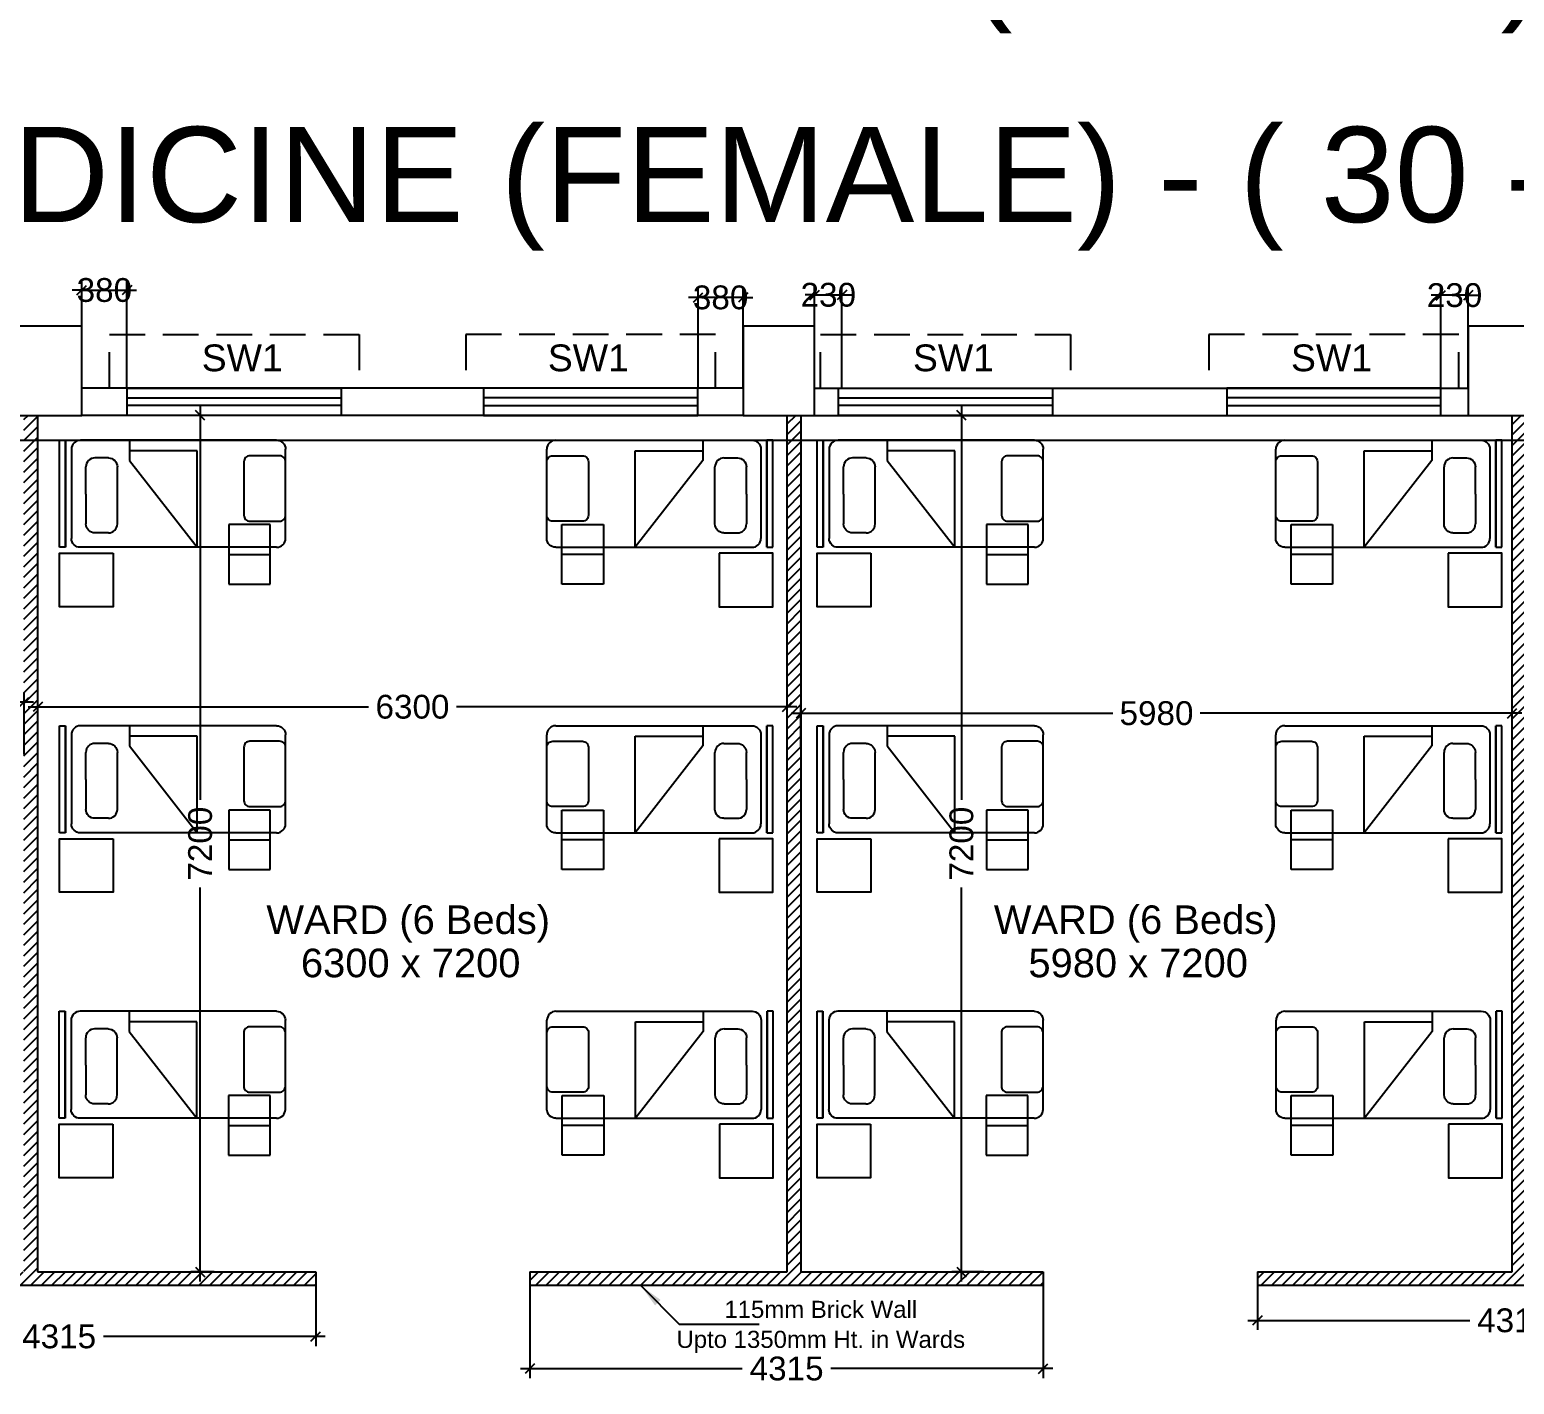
# Model space of a CAD drawing. Extents: x 7620542 to 7843793, y -6476226 to -6093835.
# Drawn here: x 7657580 to 7670059, y -6386850 to -6375462 of the extents above; entities that cross this region are included whole.
import ezdxf
from ezdxf.enums import TextEntityAlignment as Align

# ---------------------------------------------------------------- set-up
doc = ezdxf.new("R2010")
doc.units = 0
doc.header["$LTSCALE"] = 600
doc.header["$MEASUREMENT"] = 0
doc.header["$PDMODE"] = 35
doc.linetypes.add('DASHED', pattern=[0.75, 0.5, -0.25])
doc.linetypes.add('HIDDEN', pattern=[0.375, 0.25, -0.125])
doc.layers.get('0').update_dxf_attribs({"linetype": 'CONTINUOUS'})
doc.layers.get('Defpoints').update_dxf_attribs({"linetype": 'CONTINUOUS'})
for name, color, linetype in [('Beds', 33, 'CONTINUOUS'), ('Car', 8, 'CONTINUOUS'), ('chajja', 7, 'CONTINUOUS'), ('DIM-TEXT', 8, 'CONTINUOUS'), ('joinery', 7, 'CONTINUOUS'), ('LA-column', 3, 'CONTINUOUS'), ('PARTI', 21, 'CONTINUOUS'), ('Room Dim', 1, 'CONTINUOUS'), ('TEXT', 6, 'CONTINUOUS'), ('Walls', 7, 'CONTINUOUS'), ('Ward Hatch', 170, 'CONTINUOUS'), ('WIN', 151, 'CONTINUOUS'), ('Working Dim', 5, 'CONTINUOUS')]:
    doc.layers.add(name, color=color, linetype=linetype)
doc.styles.add('ari', font='arial.ttf')
doc.styles.add('ARIAL', font='arial.ttf')
doc.styles.add('RT', font='romant.shx')
doc.dimstyles.new('int. dim', dxfattribs={"dimtxt": 450, "dimasz": 80, "dimexe": 80, "dimexo": 0, "dimgap": 70, "dimtad": 0, "dimdec": 0, "dimzin": 12, "dimdsep": 46, "dimtxsty": 'ari', "dimblk": 'OBLIQUE', "dimcen": 2, "dimdle": 80, "dimclrd": 256, "dimclre": 256, "dimclrt": 6, "dimadec": 0, "dimazin": 0, "dimtfac": 1, "dimtdec": 0, "dimtix": 1, "dimtmove": 2, "dimatfit": 3, "dimfxl": 1, "dimtolj": 1, "dimtzin": 0, "dimlwd": -1, "dimlwe": -1, "dimarcsym": 0})
doc.dimstyles.new('TEXT', dxfattribs={"dimscale": 0, "dimtxt": 600, "dimasz": 300, "dimexe": 300, "dimexo": 30, "dimgap": 50, "dimtad": 0, "dimdec": 0, "dimzin": 0, "dimdsep": 46, "dimtxsty": 'RT', "dimblk": 'OBLIQUE', "dimcen": 0.09, "dimdle": 300, "dimclrd": 256, "dimclre": 256, "dimclrt": 170, "dimadec": 0, "dimazin": 0, "dimtfac": 1, "dimtdec": 0, "dimtofl": 0, "dimtmove": 2, "dimatfit": 3, "dimfxl": 1, "dimfrac": 2, "dimtolj": 1, "dimtzin": 0, "dimlwd": -1, "dimlwe": -1, "dimarcsym": 0})

# ---------------------------------------------------------------- blocks, each defined once
blk = doc.blocks.new('A$C1D410D94')
at = {"layer": 'Beds', "color": 8, "linetype": 'Continuous', "ltscale": 5}
for p, q in [((-1254, -462), (-1254, 438)), ((-1254, 438), (-1204, 438)), ((-1204, -462), (-1204, 438)), ((-1204, 438), (-1204, 438)), ((-1204, 438), (-1204, -462)), ((-1153, 377), (-1154, 363)), ((-1148, 392), (-1153, 377)), ((-1141, 404), (-1148, 392)), ((-1132, 416), (-1141, 404)), ((-1121, 425), (-1132, 416)), ((-1108, 432), (-1121, 425)), ((-1094, 436), (-1108, 432)), ((-1079, 438), (-1094, 436)), ((571, 438), (-1079, 438)), ((-666, 438), (-666, 269)), ((571, 438), (586, 436)), ((586, 436), (600, 432)), ((600, 432), (612, 425)), ((612, 425), (624, 416)), ((624, 416), (633, 404)), ((633, 404), (640, 392)), ((640, 392), (645, 377)), ((645, 377), (646, 363)), ((-1154, 363), (-1154, -387)), ((-1020, 256), (-1027, 243)), ((-1010, 267), (-1020, 256)), ((-999, 277), (-1010, 267)), ((-986, 284), (-999, 277)), ((-972, 288), (-986, 284)), ((-957, 289), (-972, 288)), ((-843, 289), (-957, 289)), ((-843, 289), (-829, 288)), ((-829, 288), (-814, 284)), ((-814, 284), (-802, 277)), ((-802, 277), (-790, 267)), ((-790, 267), (-781, 256)), ((-781, 256), (-774, 243)), ((-98, 350), (-666, 350)), ((-666, 269), (-98, -462)), ((-98, -462), (-98, 350)), ((646, -387), (646, 363)), ((-1031, 229), (-1032, 214)), ((-1032, -15), (-1032, 214)), ((-1027, 243), (-1031, 229)), ((-774, 243), (-770, 229)), ((-770, 229), (-768, 214)), ((-768, -265), (-768, 214)), ((-1032, -15), (-1032, -265)), ((-1031, -280), (-1032, -265)), ((-1027, -294), (-1031, -280)), ((-1020, -307), (-1027, -294)), ((-1010, -318), (-1020, -307)), ((-999, -328), (-1010, -318)), ((-986, -335), (-999, -328)), ((-972, -339), (-986, -335)), ((-957, -340), (-972, -339)), ((-843, -340), (-957, -340)), ((-843, -340), (-829, -339)), ((-829, -339), (-814, -335)), ((-814, -335), (-802, -328)), ((-802, -328), (-790, -318)), ((-790, -318), (-781, -307)), ((-781, -307), (-774, -294)), ((-774, -294), (-770, -280)), ((-770, -280), (-768, -265)), ((-1204, -462), (-1254, -462)), ((-1153, -402), (-1154, -387)), ((-1148, -416), (-1153, -402)), ((-1141, -429), (-1148, -416)), ((-1132, -440), (-1141, -429)), ((-1121, -449), (-1132, -440)), ((-1108, -457), (-1121, -449)), ((-1094, -461), (-1108, -457)), ((-1079, -462), (-1094, -461)), ((571, -462), (-1079, -462)), ((571, -462), (586, -461)), ((586, -461), (600, -456)), ((600, -456), (612, -449)), ((612, -449), (624, -440)), ((624, -440), (633, -429)), ((633, -429), (640, -416)), ((640, -416), (645, -402)), ((645, -402), (646, -387))]:
    blk.add_line(p, q, dxfattribs=at)
at = {"layer": 'Beds', "color": 8, "linetype": 'HIDDEN', "ltscale": 100}
blk.add_line((168, -521), (518, -521), dxfattribs=at)
at = {"layer": 'Beds', "color": 8}
blk.add_lwpolyline([(646, -192), (646, 258, 0.414214), (596, 308), (346, 308, 0.414214), (296, 258), (296, -192, 0.414214), (346, -242), (596, -242, 0.414214)], format="xyb", close=True, dxfattribs=at)
at = {"layer": 'Beds', "color": 8, "linetype": 'HIDDEN', "ltscale": 100}
blk.add_lwpolyline([(518, -771), (518, -271), (168, -271), (168, -771)], close=True, dxfattribs=at)
at = {"layer": 'Beds', "color": 8, "linetype": 'Continuous', "ltscale": 5}
blk.add_lwpolyline([(-804, -512), (-804, -962), (-1254, -962), (-1254, -512)], close=True, dxfattribs=at)
blk = doc.blocks.new('_Oblique')
at = {"color": 0, "linetype": 'ByBlock', "lineweight": -2}
blk.add_line((-0.5, -0.5), (0.5, 0.5), dxfattribs=at)
blk = doc.blocks.new('*D840')
at = {"layer": 'Defpoints', "color": 0, "linetype": 'Continuous', "transparency": 16777216}
for p in [(7641399, -6372926, -11), (7682459, -6372926, 1), (7641399, -6374973)]:
    blk.add_point(p, dxfattribs=at)
at = {"layer": 'DIM-TEXT', "transparency": 16777216}
for p, q in [((7641399, -6372926), (7641399, -6375273)), ((7682459, -6372926), (7682459, -6375273)), ((7641099, -6374973), (7653555, -6374973)), ((7682759, -6374973), (7670303, -6374973))]:
    blk.add_line(p, q, dxfattribs=at)
at = {"layer": 'DIM-TEXT', "linetype": 'Continuous', "transparency": 16777216, "xscale": 300, "yscale": 300, "zscale": 300, "rotation": 180}
blk.add_blockref('_Oblique', (7641399, -6374973), dxfattribs=at)
at = {"layer": 'DIM-TEXT', "linetype": 'Continuous', "transparency": 16777216, "xscale": 300, "yscale": 300, "zscale": 300}
blk.add_blockref('_Oblique', (7682459, -6374973), dxfattribs=at)
at = {"layer": 'DIM-TEXT', "color": 170, "linetype": 'Continuous', "transparency": 16777216, "insert": (7661929, -6374973), "char_height": 750, "attachment_point": 5, "style": 'ari'}
blk.add_mtext('\\A1;{\\H1.067x;PAY ROOMS - 14 Nos. (28 Beds)}', dxfattribs=at)
blk = doc.blocks.new('*D841')
at = {"layer": 'Defpoints', "color": 0, "linetype": 'Continuous', "transparency": 16777216}
for p in [(7641549, -6376800), (7641549, -6377494), (7682459, -6378105, 1)]:
    blk.add_point(p, dxfattribs=at)
at = {"layer": 'DIM-TEXT', "transparency": 16777216}
for p, q in [((7641549, -6377494), (7641549, -6376500)), ((7682459, -6378105), (7682459, -6376500)), ((7641249, -6376800), (7650108, -6376800)), ((7682759, -6376800), (7673900, -6376800))]:
    blk.add_line(p, q, dxfattribs=at)
at = {"layer": 'DIM-TEXT', "linetype": 'Continuous', "transparency": 16777216, "xscale": 300, "yscale": 300, "zscale": 300, "rotation": 180}
blk.add_blockref('_Oblique', (7641549, -6376800), dxfattribs=at)
at = {"layer": 'DIM-TEXT', "linetype": 'Continuous', "transparency": 16777216, "xscale": 300, "yscale": 300, "zscale": 300}
blk.add_blockref('_Oblique', (7682459, -6376800), dxfattribs=at)
at = {"layer": 'DIM-TEXT', "color": 170, "linetype": 'Continuous', "transparency": 16777216, "insert": (7662004, -6376800), "char_height": 750, "attachment_point": 5, "style": 'ari'}
blk.add_mtext('\\A1;{\\H1.067X;GENERAL MEDICINE (FEMALE) - ( 30 - Beds )}', dxfattribs=at)
blk = doc.blocks.new('*D1302')
at = {"layer": 'Defpoints', "color": 0, "transparency": 16777216}
for p in [(7664061, -6381209), (7664061, -6381492), (7670041, -6381492)]:
    blk.add_point(p, dxfattribs=at)
at = {"layer": 'Working Dim', "transparency": 16777216}
for p, q in [((7664061, -6381492), (7664061, -6381129)), ((7670041, -6381492), (7670041, -6381129)), ((7663981, -6381209), (7666683, -6381209)), ((7670121, -6381209), (7667419, -6381209))]:
    blk.add_line(p, q, dxfattribs=at)
at = {"layer": 'Working Dim', "transparency": 16777216, "xscale": 80, "yscale": 80, "zscale": 80, "rotation": 180}
blk.add_blockref('_Oblique', (7664061, -6381209), dxfattribs=at)
at = {"layer": 'Working Dim', "transparency": 16777216, "xscale": 80, "yscale": 80, "zscale": 80}
blk.add_blockref('_Oblique', (7670041, -6381209), dxfattribs=at)
at = {"layer": 'Working Dim', "color": 6, "transparency": 16777216, "insert": (7667051, -6381209), "char_height": 200, "attachment_point": 5, "style": 'ari'}
blk.add_mtext('\\A1;5980', dxfattribs=at)
blk = doc.blocks.new('*D1303')
at = {"layer": 'Defpoints', "color": 0, "transparency": 16777216}
for p in [(7665412, -6378705), (7665629, -6378705, 16), (7665599, -6385905, 3)]:
    blk.add_point(p, dxfattribs=at)
at = {"layer": 'Working Dim', "transparency": 16777216}
for p, q in [((7665412, -6378625), (7665412, -6381937)), ((7665629, -6378705), (7665332, -6378705)), ((7665412, -6385985), (7665412, -6382672)), ((7665599, -6385905), (7665332, -6385905))]:
    blk.add_line(p, q, dxfattribs=at)
at = {"layer": 'Working Dim', "transparency": 16777216, "xscale": 80, "yscale": 80, "zscale": 80}
for p, rotation in [((7665412, -6378705), 90), ((7665412, -6385905), 270)]:
    blk.add_blockref('_Oblique', p, dxfattribs=dict(at, rotation=rotation))
at = {"layer": 'Working Dim', "color": 6, "transparency": 16777216, "insert": (7665412, -6382305), "char_height": 200, "attachment_point": 5, "rotation": 90, "style": 'ari'}
blk.add_mtext('\\A1;7200', dxfattribs=at)
blk = doc.blocks.new('*D1304')
at = {"layer": 'Defpoints', "color": 0, "transparency": 16777216}
for p in [(7657648, -6381155), (7657648, -6381491), (7663947, -6381491)]:
    blk.add_point(p, dxfattribs=at)
at = {"layer": 'Working Dim', "transparency": 16777216}
for p, q in [((7657568, -6381155), (7660428, -6381155)), ((7657648, -6381491), (7657648, -6381075)), ((7664027, -6381155), (7661166, -6381155)), ((7663947, -6381491), (7663947, -6381075))]:
    blk.add_line(p, q, dxfattribs=at)
at = {"layer": 'Working Dim', "transparency": 16777216, "xscale": 80, "yscale": 80, "zscale": 80, "rotation": 180}
blk.add_blockref('_Oblique', (7657648, -6381155), dxfattribs=at)
at = {"layer": 'Working Dim', "transparency": 16777216, "xscale": 80, "yscale": 80, "zscale": 80}
blk.add_blockref('_Oblique', (7663947, -6381155), dxfattribs=at)
at = {"layer": 'Working Dim', "color": 6, "transparency": 16777216, "insert": (7660797, -6381155), "char_height": 200, "attachment_point": 5, "style": 'ari'}
blk.add_mtext('\\A1;6300', dxfattribs=at)
blk = doc.blocks.new('*D1305')
at = {"layer": 'Defpoints', "color": 0, "transparency": 16777216}
for p in [(7659013, -6378705), (7659128, -6378705, 18), (7659130, -6385905, 3)]:
    blk.add_point(p, dxfattribs=at)
at = {"layer": 'Working Dim', "transparency": 16777216}
for p, q in [((7659013, -6378625), (7659013, -6381937)), ((7659128, -6378705), (7658933, -6378705)), ((7659013, -6385985), (7659013, -6382672)), ((7659130, -6385905), (7658933, -6385905))]:
    blk.add_line(p, q, dxfattribs=at)
at = {"layer": 'Working Dim', "transparency": 16777216, "xscale": 80, "yscale": 80, "zscale": 80}
for p, rotation in [((7659013, -6378705), 90), ((7659013, -6385905), 270)]:
    blk.add_blockref('_Oblique', p, dxfattribs=dict(at, rotation=rotation))
at = {"layer": 'Working Dim', "color": 6, "transparency": 16777216, "insert": (7659013, -6382305), "char_height": 200, "attachment_point": 5, "rotation": 90, "style": 'ari'}
blk.add_mtext('\\A1;7200', dxfattribs=at)
blk = doc.blocks.new('*D1306')
at = {"layer": 'Defpoints', "color": 0, "transparency": 16777216}
for p in [(7651771, -6381115), (7651771, -6381491), (7657532, -6381554)]:
    blk.add_point(p, dxfattribs=at)
at = {"layer": 'Working Dim', "transparency": 16777216}
for p, q in [((7651771, -6381491), (7651771, -6381035)), ((7657532, -6381554), (7657532, -6381035)), ((7651691, -6381115), (7654283, -6381115)), ((7657612, -6381115), (7655020, -6381115))]:
    blk.add_line(p, q, dxfattribs=at)
at = {"layer": 'Working Dim', "transparency": 16777216, "xscale": 80, "yscale": 80, "zscale": 80, "rotation": 180}
blk.add_blockref('_Oblique', (7651771, -6381115), dxfattribs=at)
at = {"layer": 'Working Dim', "transparency": 16777216, "xscale": 80, "yscale": 80, "zscale": 80}
blk.add_blockref('_Oblique', (7657532, -6381115), dxfattribs=at)
at = {"layer": 'Working Dim', "color": 6, "transparency": 16777216, "insert": (7654651, -6381115), "char_height": 200, "attachment_point": 5, "style": 'ari'}
blk.add_mtext('\\A1;5760', dxfattribs=at)
blk = doc.blocks.new('*D1358')
at = {"layer": 'Defpoints', "color": 0, "transparency": 16777216}
for p in [(7655669, -6386020, 12), (7659984, -6386020, 12), (7659984, -6386448)]:
    blk.add_point(p, dxfattribs=at)
at = {"layer": 'Working Dim', "transparency": 16777216}
for p, q in [((7655669, -6386020), (7655669, -6386528)), ((7659984, -6386020), (7659984, -6386528)), ((7655589, -6386448), (7657454, -6386448)), ((7660064, -6386448), (7658200, -6386448))]:
    blk.add_line(p, q, dxfattribs=at)
at = {"layer": 'Working Dim', "transparency": 16777216, "xscale": 80, "yscale": 80, "zscale": 80, "rotation": 180}
blk.add_blockref('_Oblique', (7655669, -6386448), dxfattribs=at)
at = {"layer": 'Working Dim', "transparency": 16777216, "xscale": 80, "yscale": 80, "zscale": 80}
blk.add_blockref('_Oblique', (7659984, -6386448), dxfattribs=at)
at = {"layer": 'Working Dim', "color": 6, "transparency": 16777216, "insert": (7657827, -6386448), "char_height": 200, "attachment_point": 5, "style": 'ari'}
blk.add_mtext('\\A1;4315', dxfattribs=at)
blk = doc.blocks.new('*D1359')
at = {"layer": 'Defpoints', "color": 0, "transparency": 16777216}
for p in [(7661784, -6386020, 12), (7666099, -6386020, 12), (7666099, -6386718)]:
    blk.add_point(p, dxfattribs=at)
at = {"layer": 'Working Dim', "transparency": 16777216}
for p, q in [((7661784, -6386020), (7661784, -6386798)), ((7666099, -6386020), (7666099, -6386798)), ((7661704, -6386718), (7663569, -6386718)), ((7666179, -6386718), (7664315, -6386718))]:
    blk.add_line(p, q, dxfattribs=at)
at = {"layer": 'Working Dim', "transparency": 16777216, "xscale": 80, "yscale": 80, "zscale": 80, "rotation": 180}
blk.add_blockref('_Oblique', (7661784, -6386718), dxfattribs=at)
at = {"layer": 'Working Dim', "transparency": 16777216, "xscale": 80, "yscale": 80, "zscale": 80}
blk.add_blockref('_Oblique', (7666099, -6386718), dxfattribs=at)
at = {"layer": 'Working Dim', "color": 6, "transparency": 16777216, "insert": (7663942, -6386718), "char_height": 200, "attachment_point": 5, "style": 'ari'}
blk.add_mtext('\\A1;4315', dxfattribs=at)
blk = doc.blocks.new('*D1360')
at = {"layer": 'Defpoints', "color": 0, "transparency": 16777216}
for p in [(7667899, -6386020, 12), (7672214, -6386020, 12), (7667899, -6386313)]:
    blk.add_point(p, dxfattribs=at)
at = {"layer": 'Working Dim', "transparency": 16777216}
for p, q in [((7667899, -6386020), (7667899, -6386393)), ((7672214, -6386020), (7672214, -6386393)), ((7667819, -6386313), (7669684, -6386313)), ((7672294, -6386313), (7670430, -6386313))]:
    blk.add_line(p, q, dxfattribs=at)
at = {"layer": 'Working Dim', "transparency": 16777216, "xscale": 80, "yscale": 80, "zscale": 80, "rotation": 180}
blk.add_blockref('_Oblique', (7667899, -6386313), dxfattribs=at)
at = {"layer": 'Working Dim', "transparency": 16777216, "xscale": 80, "yscale": 80, "zscale": 80}
blk.add_blockref('_Oblique', (7672214, -6386313), dxfattribs=at)
at = {"layer": 'Working Dim', "color": 6, "transparency": 16777216, "insert": (7670057, -6386313), "char_height": 200, "attachment_point": 5, "style": 'ari'}
blk.add_mtext('\\A1;4315', dxfattribs=at)
blk = doc.blocks.new('*D1446')
at = {"layer": 'Defpoints', "color": 0, "transparency": 16777216}
for p in [(7658397, -6377652), (7658017, -6378475, 8), (7658397, -6378475)]:
    blk.add_point(p, dxfattribs=at)
at = {"layer": 'Working Dim', "transparency": 16777216}
for p, q in [((7658017, -6377652), (7657937, -6377652)), ((7658017, -6378475), (7658017, -6377572)), ((7658017, -6377652), (7658397, -6377652)), ((7658397, -6378475), (7658397, -6377572)), ((7658397, -6377652), (7658477, -6377652))]:
    blk.add_line(p, q, dxfattribs=at)
at = {"layer": 'Working Dim', "transparency": 16777216, "xscale": 80, "yscale": 80, "zscale": 80}
blk.add_blockref('_Oblique', (7658017, -6377652), dxfattribs=at)
at = {"layer": 'Working Dim', "transparency": 16777216, "xscale": 80, "yscale": 80, "zscale": 80, "rotation": 180}
blk.add_blockref('_Oblique', (7658397, -6377652), dxfattribs=at)
at = {"layer": 'Working Dim', "color": 6, "transparency": 16777216, "insert": (7658207, -6377652), "char_height": 200, "attachment_point": 5, "style": 'ari'}
blk.add_mtext('\\A1;380', dxfattribs=at)
blk = doc.blocks.new('*D1447')
at = {"layer": 'Defpoints', "color": 0, "transparency": 16777216}
for p in [(7663198, -6377714), (7663198, -6378475), (7663577, -6378475)]:
    blk.add_point(p, dxfattribs=at)
at = {"layer": 'Working Dim', "transparency": 16777216}
for p, q in [((7663198, -6378475), (7663198, -6377634)), ((7663577, -6378475), (7663577, -6377634)), ((7663198, -6377714), (7663118, -6377714)), ((7663577, -6377714), (7663198, -6377714)), ((7663577, -6377714), (7663657, -6377714))]:
    blk.add_line(p, q, dxfattribs=at)
at = {"layer": 'Working Dim', "transparency": 16777216, "xscale": 80, "yscale": 80, "zscale": 80}
blk.add_blockref('_Oblique', (7663198, -6377714), dxfattribs=at)
at = {"layer": 'Working Dim', "transparency": 16777216, "xscale": 80, "yscale": 80, "zscale": 80, "rotation": 180}
blk.add_blockref('_Oblique', (7663577, -6377714), dxfattribs=at)
at = {"layer": 'Working Dim', "color": 6, "transparency": 16777216, "insert": (7663387, -6377714), "char_height": 200, "attachment_point": 5, "style": 'ari'}
blk.add_mtext('\\A1;380', dxfattribs=at)
blk = doc.blocks.new('*D1448')
at = {"layer": 'Defpoints', "color": 0, "transparency": 16777216}
for p in [(7664407, -6377692), (7664177, -6377954, 8), (7664407, -6378475)]:
    blk.add_point(p, dxfattribs=at)
at = {"layer": 'Working Dim', "transparency": 16777216}
for p, q in [((7664177, -6377954), (7664177, -6377612)), ((7664407, -6378475), (7664407, -6377612)), ((7664177, -6377692), (7664097, -6377692)), ((7664177, -6377692), (7664407, -6377692)), ((7664407, -6377692), (7664487, -6377692))]:
    blk.add_line(p, q, dxfattribs=at)
at = {"layer": 'Working Dim', "transparency": 16777216, "xscale": 80, "yscale": 80, "zscale": 80}
blk.add_blockref('_Oblique', (7664177, -6377692), dxfattribs=at)
at = {"layer": 'Working Dim', "transparency": 16777216, "xscale": 80, "yscale": 80, "zscale": 80, "rotation": 180}
blk.add_blockref('_Oblique', (7664407, -6377692), dxfattribs=at)
at = {"layer": 'Working Dim', "color": 6, "transparency": 16777216, "insert": (7664292, -6377692), "char_height": 200, "attachment_point": 5, "style": 'ari'}
blk.add_mtext('\\A1;230', dxfattribs=at)
blk = doc.blocks.new('*D1449')
at = {"layer": 'Defpoints', "color": 0, "transparency": 16777216}
for p in [(7669441, -6377695), (7669441, -6378475), (7669671, -6378475)]:
    blk.add_point(p, dxfattribs=at)
at = {"layer": 'Working Dim', "transparency": 16777216}
for p, q in [((7669441, -6378475), (7669441, -6377615)), ((7669671, -6378475), (7669671, -6377615)), ((7669441, -6377695), (7669361, -6377695)), ((7669671, -6377695), (7669441, -6377695)), ((7669671, -6377695), (7669751, -6377695))]:
    blk.add_line(p, q, dxfattribs=at)
at = {"layer": 'Working Dim', "transparency": 16777216, "xscale": 80, "yscale": 80, "zscale": 80}
blk.add_blockref('_Oblique', (7669441, -6377695), dxfattribs=at)
at = {"layer": 'Working Dim', "transparency": 16777216, "xscale": 80, "yscale": 80, "zscale": 80, "rotation": 180}
blk.add_blockref('_Oblique', (7669671, -6377695), dxfattribs=at)
at = {"layer": 'Working Dim', "color": 6, "transparency": 16777216, "insert": (7669556, -6377695), "char_height": 200, "attachment_point": 5, "style": 'ari'}
blk.add_mtext('\\A1;230', dxfattribs=at)

msp = doc.modelspace()

# ---------------------------------------------------------------- hatches: boundary and pattern name
at = {"layer": 'Ward Hatch'}
h = msp.add_hatch(dxfattribs=at)
h.set_pattern_fill('ANSI31', color=256, scale=500, style=0)
h.set_pattern_definition([(45, (554749.81, 0), (-44.19417382, 44.19417382), [])])
h.paths.add_polyline_path([(7653869.46, -6385904.725), (7651988.963, -6385904.725), (7651988.963, -6386019.725), (7653869.46, -6386019.725)])
h.paths.add_polyline_path([(7659984.46, -6385904.725), (7657646.551, -6385904.725), (7657646.551, -6378704.497), (7657531.551, -6378704.497), (7657531.551, -6385904.725), (7655669.46, -6385904.725), (7655669.46, -6386019.725), (7659984.46, -6386019.725)])
h.paths.add_polyline_path([(7666099.46, -6385904.725), (7664062.052, -6385904.725), (7664062.052, -6378704.497), (7663947.052, -6378704.497), (7663947.052, -6385904.725), (7661784.46, -6385904.725), (7661784.46, -6386019.725), (7666099.46, -6386019.725)])
h.paths.add_polyline_path([(7672214.46, -6385904.725), (7670156.14, -6385904.725), (7670156.14, -6378704.5), (7670041.14, -6378704.5), (7670041.14, -6385904.725), (7667899.46, -6385904.725), (7667899.46, -6386019.725), (7672214.46, -6386019.725)])
h.paths.add_polyline_path([(7678329.46, -6385904.725), (7676229.46, -6385904.725), (7676229.46, -6378704.497), (7676114.46, -6378704.497), (7676114.46, -6385904.725), (7674014.46, -6385904.725), (7674014.46, -6386019.725), (7678329.46, -6386019.725)])
h.paths.add_polyline_path([(7682009.143, -6385904.725), (7680129.46, -6385904.725), (7680129.46, -6386019.725), (7682009.143, -6386019.725)])

# ---------------------------------------------------------------- linework, layer by layer
at = {"layer": 'Car'}
msp.add_line((7652715.524, -6378914.125, -14.83), (7684213.447, -6378914.125, -14.83), dxfattribs=at)
at = {"layer": 'chajja', "color": 7, "linetype": 'DASHED', "elevation": -14.83}
for points in [[(7658249.052, -6378474.513), (7658249.052, -6378024.513), (7660349.052, -6378024.513), (7660349.052, -6378474.513)], [(7663344.551, -6378474.513), (7663344.551, -6378024.513), (7661244.551, -6378024.513), (7661244.551, -6378474.513)], [(7664227.311, -6378474.508), (7664227.311, -6378024.508), (7666327.311, -6378024.509), (7666327.311, -6378474.509)], [(7669591.052, -6378474.49), (7669591.052, -6378024.49), (7667491.052, -6378024.491), (7667491.052, -6378474.491)]]:
    msp.add_lwpolyline(points, dxfattribs=at)
at = {"layer": 'LA-column', "color": 2, "elevation": -12.441}
for points in [[(7658016.641, -6378704.497), (7658016.641, -6377954.497), (7657416.641, -6377954.497), (7657416.641, -6378704.497)], [(7664177.142, -6378704.497), (7664177.142, -6377954.497), (7663577.142, -6377954.497), (7663577.142, -6378704.497)], [(7670271.142, -6378704.5), (7670271.142, -6377954.5), (7669671.142, -6377954.5), (7669671.142, -6378704.5)]]:
    msp.add_lwpolyline(points, close=True, dxfattribs=at)
at = {"layer": 'PARTI', "color": 7, "linetype": 'Continuous'}
for p, q in [((7657646.551, -6378704.509, -14.83), (7657646.551, -6385904.725, -14.83)), ((7663946.052, -6385904.725, -14.83), (7663946.052, -6378704.509, -14.83)), ((7664061.052, -6378704.509, -14.83), (7664061.052, -6385904.725, -14.83)), ((7670041.14, -6385904.725, -14.83), (7670041.14, -6378704.491, -14.83)), ((7657646.551, -6385904.725, -14.83), (7659984.46, -6385904.725, -14.83)), ((7659984.46, -6385904.725, -14.83), (7659984.46, -6386019.725, -14.83)), ((7661784.46, -6385904.725, -14.83), (7663946.052, -6385904.725, -14.83)), ((7661784.46, -6385904.725, -14.83), (7661784.46, -6386019.725, -14.83)), ((7664061.052, -6385904.725, -14.83), (7666099.46, -6385904.725, -14.83)), ((7666099.46, -6385904.725, -14.83), (7666099.46, -6386019.725, -14.83)), ((7667899.46, -6385904.725, -14.83), (7670041.14, -6385904.725, -14.83)), ((7667899.46, -6385904.725, -14.83), (7667899.46, -6386019.725, -14.83)), ((7659984.46, -6386019.725, -14.83), (7655669.46, -6386019.725, -14.83)), ((7666099.46, -6386019.725, -14.83), (7661784.46, -6386019.725, -14.83)), ((7672214.46, -6386019.725, -14.83), (7667899.46, -6386019.725, -14.83))]:
    msp.add_line(p, q, dxfattribs=at)
at = {"layer": 'Walls', "linetype": 'Continuous'}
for p, q in [((7663577.052, -6378474.509, -14.83), (7658016.551, -6378474.509, -14.83)), ((7664177.052, -6378474.509, -14.83), (7669671.052, -6378474.509, -14.83)), ((7663577.052, -6378704.509, -14.83), (7658016.551, -6378704.509, -14.83)), ((7664177.052, -6378704.509, -14.83), (7669671.052, -6378704.509, -14.83))]:
    msp.add_line(p, q, dxfattribs=at)
at = {"layer": 'WIN', "linetype": 'Continuous', "elevation": -14.83}
for points in [[(7658399.052, -6378474.513), (7660199.052, -6378474.513), (7660199.052, -6378704.514), (7658399.052, -6378704.514)], [(7658399.052, -6378557.297), (7660199.052, -6378557.297), (7660199.052, -6378621.73), (7658399.052, -6378621.73)], [(7663194.551, -6378474.513), (7661394.551, -6378474.513), (7661394.551, -6378704.514), (7663194.551, -6378704.514)], [(7663194.551, -6378557.297), (7661394.551, -6378557.297), (7661394.551, -6378621.73), (7663194.551, -6378621.73)], [(7664377.311, -6378474.509), (7666177.311, -6378474.509), (7666177.311, -6378704.509), (7664377.311, -6378704.509)], [(7664377.311, -6378557.292), (7666177.311, -6378557.292), (7666177.311, -6378621.725), (7664377.311, -6378621.725)], [(7669441.052, -6378474.491), (7667641.052, -6378474.491), (7667641.052, -6378704.491), (7669441.052, -6378704.491)], [(7669441.052, -6378557.274), (7667641.052, -6378557.274), (7667641.052, -6378621.708), (7669441.052, -6378621.708)]]:
    msp.add_lwpolyline(points, close=True, dxfattribs=at)

# ---------------------------------------------------------------- block references
at = {"layer": 'Beds'}
for p in [(7659084.235, -6379351.773, -14.83), (7665453.387, -6379351.765, -14.83), (7659084.249, -6381751.773, -14.83), (7665453.4, -6381751.765, -14.83), (7659082.525, -6384151.773, -14.83), (7665451.677, -6384151.765, -14.83)]:
    msp.add_blockref('A$C1D410D94', p, dxfattribs=at)
at = {"layer": 'Beds', "xscale": -1}
for p in [(7662571.91, -6379351.773, -14.83), (7668699.823, -6379351.765, -14.83), (7662571.896, -6381751.773, -14.83), (7668699.81, -6381751.765, -14.83), (7662573.619, -6384151.773, -14.83), (7668701.533, -6384151.765, -14.83)]:
    msp.add_blockref('A$C1D410D94', p, dxfattribs=at)

# ---------------------------------------------------------------- texts
at = {"layer": 'joinery', "style": 'ari'}
for p in [(7659366.112, -6378333.562, -14.83), (7662275.377, -6378333.562, -14.83), (7665344.371, -6378333.557, -14.83), (7668521.878, -6378333.539, -14.83)]:
    msp.add_text('SW1', height=225, dxfattribs=at).set_placement(p, align=Align.CENTER)
at = {"layer": 'Room Dim', "style": 'ari'}
for s, p in [('6300 x 7200', (7660782.032, -6383427.811, -14.83)), ('5980 x 7200', (7666897.032, -6383427.811, -14.83))]:
    msp.add_text(s, height=240, dxfattribs=at).set_placement(p, align=Align.CENTER)
at = {"layer": 'TEXT', "color": 7, "style": 'ari'}
for p in [(7660761.077, -6383063.804, -14.83), (7666876.077, -6383063.804, -14.83)]:
    msp.add_text('WARD (6 Beds)', height=240, dxfattribs=at).set_placement(p, align=Align.CENTER)
at = {"layer": 'Ward Hatch', "color": 7, "style": 'ARIAL'}
for s, p in [('115mm Brick Wall', (7664229.037, -6386291.701, -14.83)), ('Upto 1350mm Ht. in Wards', (7664229.037, -6386543.845, -14.83))]:
    msp.add_text(s, height=144, dxfattribs=at).set_placement(p, align=Align.CENTER)

# ---------------------------------------------------------------- dimensions: what is measured, and where the dimension line sits
at = {"layer": 'DIM-TEXT', "linetype": 'Continuous'}
for base, p1, p2, text, picture, middle in [((7641399.003, -6374973.331, -3.621), (7682459.053, -6372925.615, -2.59), (7641399.003, -6372925.594, -14.83), '{\\H1.067x;PAY ROOMS - 14 Nos. (28 Beds)}', '*D840', (7661929.028, -6374973.331, -3.621)), ((7641548.823, -6376800.12, -14.83), (7682459.053, -6378104.514, -13.799), (7641548.823, -6377494.464, -14.83), '{\\H1.067X;GENERAL MEDICINE (FEMALE) - ( 30 - Beds )}', '*D841', (7662003.938, -6376800.12, -14.83))]:
    dim = msp.add_linear_dim(base=base, p1=p1, p2=p2, text=text, dimstyle='TEXT', override={"dimscale": 1, "dimtxt": 750, "dimexo": 0, "dimtxsty": 'ari'}, dxfattribs=at)
    dim.commit()
    dim.dimension.update_dxf_attribs({"geometry": picture, "text_midpoint": middle})
at = {"layer": 'Working Dim'}
for base, p1, p2, override, picture, middle in [((7658397.052, -6377652.316, -19.962), (7658016.641, -6378474.509, -12.441), (7658397.052, -6378474.513, -19.962), {"dimtxt": 200, "dimarcsym": 1}, '*D1446', (7658206.847, -6377652.316, -19.962)), ((7664407.311, -6377692.285, -19.962), (7664177.142, -6377954.497, -12.441), (7664407.311, -6378474.509, -19.962), {"dimtxt": 200, "dimarcsym": 1}, '*D1448', (7664292.227, -6377692.285, -19.962)), ((7669441.052, -6377694.575, -19.962), (7669671.052, -6378474.509, -19.962), (7669441.052, -6378474.509, -19.962), {"dimtxt": 200, "dimarcsym": 1}, '*D1449', (7669556.052, -6377694.575, -19.962)), ((7663197.551, -6377714.03, -19.962), (7663577.052, -6378474.509, -19.962), (7663197.551, -6378474.513, -19.962), {"dimtxt": 200, "dimarcsym": 1}, '*D1447', (7663387.302, -6377714.03, -19.962)), ((7659984.46, -6386447.552, -19.962), (7655669.46, -6386019.725, -7.796), (7659984.46, -6386019.725, -7.796), {"dimtxt": 200}, '*D1358', (7657826.96, -6386447.552, -19.962)), ((7666099.46, -6386718.439, -19.962), (7661784.46, -6386019.725, -7.796), (7666099.46, -6386019.725, -7.796), {"dimtxt": 200}, '*D1359', (7663941.96, -6386718.439, -19.962)), ((7667899.46, -6386312.752, -19.962), (7672214.46, -6386019.725, -7.796), (7667899.46, -6386019.725, -7.796), {"dimtxt": 200}, '*D1360', (7670056.96, -6386312.752, -19.962))]:
    dim = msp.add_linear_dim(base=base, p1=p1, p2=p2, dimstyle='int. dim', override=override, dxfattribs=at)
    dim.commit()
    dim.dimension.update_dxf_attribs({"geometry": picture, "text_midpoint": middle})
for base, p1, p2, angle, picture, middle in [((7659012.947, -6378704.676, -19.962), (7659130.446, -6385904.511, -16.702), (7659128.446, -6378704.676, -1.76), 90, '*D1305', (7659012.947, -6382304.594, -19.962)), ((7665412.425, -6378704.68, -19.962), (7665599.295, -6385904.511, -17.093), (7665629.295, -6378704.68, -4.452), 90, '*D1303', (7665412.425, -6382304.596, -19.962)), ((7651771.0514, -6381115.3877, -19.9615), (7657531.5512, -6381553.6767, -19.9615), (7651771.0514, -6381490.6108, -19.9615), 180, '*D1306', (7654651.3013, -6381115.3877, -19.9615)), ((7657647.551, -6381154.553, -19.962), (7663947.052, -6381490.617, -19.962), (7657647.551, -6381490.617, -19.962), 180, '*D1304', (7660797.302, -6381154.553, -19.962)), ((7664061.052, -6381208.91, -19.962), (7670041.14, -6381492.068, -19.962), (7664061.052, -6381492.068, -19.962), 180, '*D1302', (7667051.096, -6381208.91, -19.962))]:
    dim = msp.add_linear_dim(base=base, p1=p1, p2=p2, angle=angle, dimstyle='int. dim', override={"dimtxt": 200}, dxfattribs=at)
    dim.commit()
    dim.dimension.update_dxf_attribs({"geometry": picture, "text_midpoint": middle})

# ---------------------------------------------------------------- leaders
at = {"layer": 'Ward Hatch', "color": 170}
msp.add_leader([(7662718.315, -6386021.668, -14.83), (7663039.23, -6386344.247, -14.83), (7663711.601, -6386344.247, -14.83)], dimstyle='int. dim', override={"dimtxt": 200, "dimasz": 200, "dimgap": 70, "dimtad": 0, "dimarcsym": 1}, dxfattribs=at)

doc.saveas('drawing.dxf')
